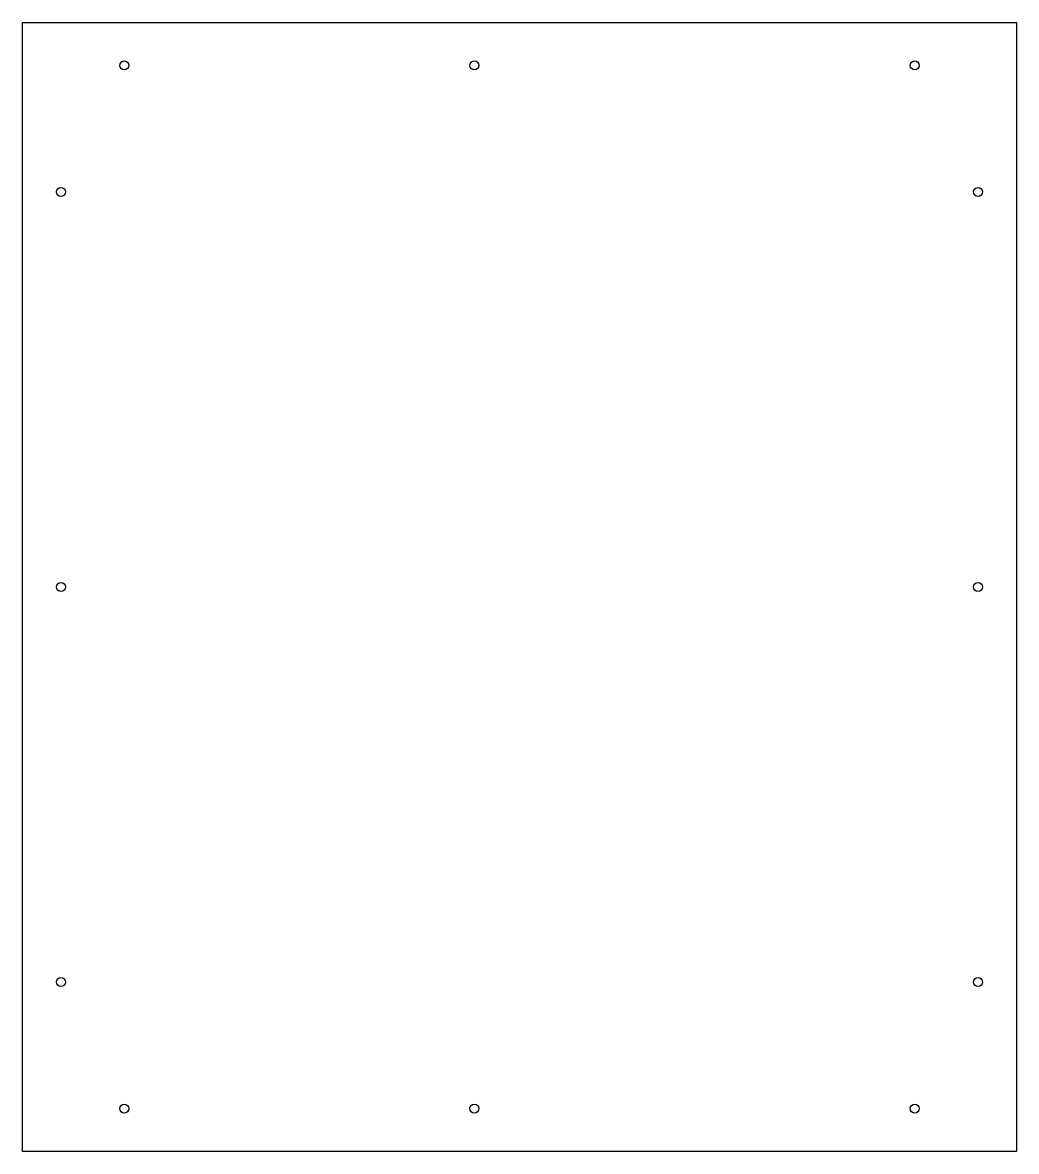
# Model space of a CAD drawing. Header units: millimetres. Extents: x 0 to 440, y 0 to 500.
import ezdxf

# ---------------------------------------------------------------- set-up
doc = ezdxf.new("R2010")
doc.units = ezdxf.units.MM

msp = doc.modelspace()

# ---------------------------------------------------------------- linework, layer by layer
msp.add_lwpolyline([(0, 0), (0, 500), (440, 500), (440, 0)], close=True)
for centre in [(45, 481), (200, 481), (395, 481), (17, 425), (423, 425), (17, 250), (423, 250), (17, 75), (423, 75), (45, 19), (200, 19), (395, 19)]:
    msp.add_circle(centre, 2)

doc.saveas('drawing.dxf')
